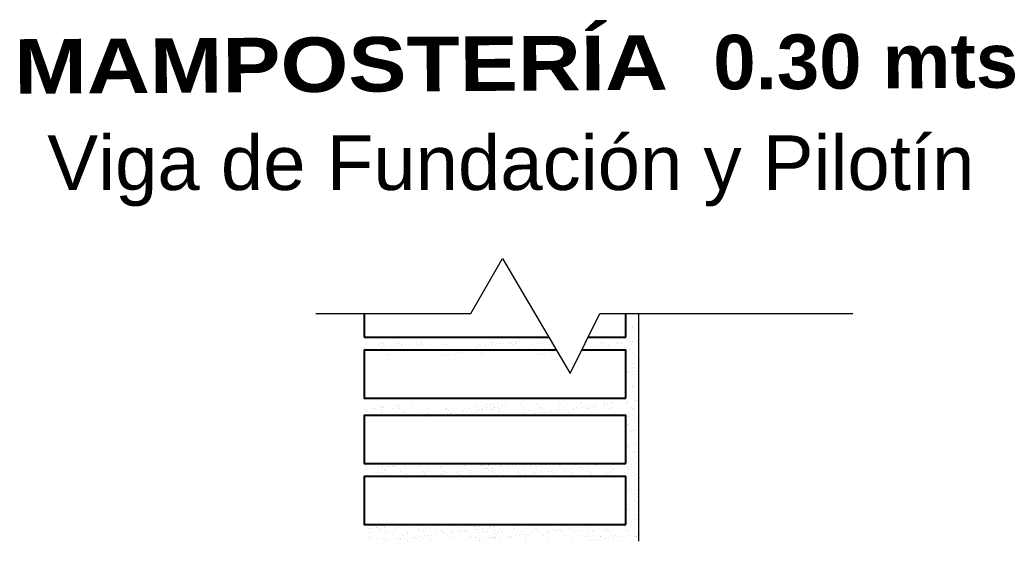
# Model space of a CAD drawing. Header units: millimetres. Extents: x 141 to 456, y -20 to 129.
# Drawn here: x 217.485 to 222.048, y 71.279 to 73.669 of the extents above; entities that cross this region are included whole.
import ezdxf

# ---------------------------------------------------------------- set-up
doc = ezdxf.new("R2010")
doc.units = ezdxf.units.MM
doc.header["$LTSCALE"] = 0.1
doc.header["$MEASUREMENT"] = 0
doc.layers.add('00-COTAS', color=1, linetype='Continuous', lineweight=9)
doc.layers.add('referencias', color=1, linetype='Continuous', lineweight=5)
for name, color, linetype in [('AUXILIAR', 1, 'Continuous'), ('hach', 1, 'Continuous'), ('ROTULO', 5, 'Continuous')]:
    doc.layers.add(name, color=color, linetype=linetype)
doc.styles.add('Afro', font='arial.ttf', dxfattribs={"height": 0.2})
doc.styles.add('ARIAL', font='arial.ttf', dxfattribs={"height": 0.18})

msp = doc.modelspace()

# ---------------------------------------------------------------- linework, layer by layer
at = {"color": 1}
for p, q in [((219.0626, 72.3233), (219.0626, 72.2147)), ((220.2626, 72.2147), (220.2626, 72.3233)), ((219.0626, 72.2147), (219.909, 72.2147)), ((220.0901, 72.2147), (220.2626, 72.2147)), ((220.2626, 71.6347), (220.2626, 71.7887))]:
    msp.add_line(p, q, dxfattribs=at)
for points in [[(219.9442, 72.1547), (219.0626, 72.1547), (219.0626, 71.9347), (220.2626, 71.9347)], [(220.2626, 71.9347), (220.2626, 72.1547), (220.0606, 72.1547)], [(220.2626, 71.6347), (220.2626, 71.8547), (219.0626, 71.8547), (219.0626, 71.6347), (220.2626, 71.6347)], [(219.0626, 71.7887), (219.0626, 71.6347), (220.2626, 71.6347)], [(220.2626, 71.3547), (220.2626, 71.5747), (219.0626, 71.5747), (219.0626, 71.3547), (220.2626, 71.3547)]]:
    msp.add_lwpolyline(points, dxfattribs=at)
at = {"layer": '00-COTAS'}
msp.add_line((220.3221, 71.2793), (220.3221, 72.3233), dxfattribs=at)
at = {"layer": 'AUXILIAR', "color": 6, "lineweight": 18}
msp.add_lwpolyline([(218.8423, 72.3233), (219.5524, 72.3233), (219.6971, 72.5752), (220.0076, 72.0469), (220.1436, 72.3233), (221.3049, 72.3233)], dxfattribs=at)
at = {"layer": 'hach', "linetype": 'Continuous'}
for p, q in [((220.2707, 72.2597), (220.2707, 72.2597)), ((220.292, 72.2562), (220.292, 72.2562)), ((220.2921, 72.2626), (220.2921, 72.2626)), ((220.3031, 72.2491), (220.3031, 72.2491)), ((220.3148, 72.2511), (220.3148, 72.2511)), ((220.3224, 72.2687), (220.3224, 72.2687)), ((220.2906, 72.2444), (220.2906, 72.2444)), ((219.0658, 72.1673), (219.0658, 72.1673)), ((219.0706, 72.1629), (219.0706, 72.1629)), ((219.0764, 72.1552), (219.0764, 72.1552)), ((219.0901, 72.157), (219.0901, 72.157)), ((219.0923, 72.1887), (219.0923, 72.1887)), ((219.0952, 72.1547), (219.0952, 72.1547)), ((219.1034, 72.1816), (219.1034, 72.1816)), ((219.1116, 72.1598), (219.1116, 72.1598)), ((219.1307, 72.182), (219.1307, 72.182)), ((219.1376, 72.1604), (219.1376, 72.1604)), ((219.1393, 72.1842), (219.1393, 72.1842)), ((219.1435, 72.1561), (219.1435, 72.1561)), ((219.145, 72.1905), (219.145, 72.1905)), ((219.1474, 72.1645), (219.1474, 72.1645)), ((219.1474, 72.1645), (219.1474, 72.1645)), ((219.1499, 72.186), (219.1499, 72.186)), ((219.1504, 72.1771), (219.1504, 72.1771)), ((219.1611, 72.1663), (219.1611, 72.1663)), ((219.163, 72.177), (219.163, 72.177)), ((219.1664, 72.1572), (219.1664, 72.1572)), ((219.1832, 72.1692), (219.1832, 72.1692)), ((219.1969, 72.171), (219.1969, 72.171)), ((219.2169, 72.1835), (219.2169, 72.1835)), ((219.2183, 72.1739), (219.2183, 72.1739)), ((219.2214, 72.1843), (219.2214, 72.1843)), ((219.2325, 72.1773), (219.2325, 72.1773)), ((219.2342, 72.1796), (219.2342, 72.1796)), ((219.2431, 72.1595), (219.2431, 72.1595)), ((219.248, 72.155), (219.248, 72.155)), ((219.2541, 72.1786), (219.2541, 72.1786)), ((219.2679, 72.1804), (219.2679, 72.1804)), ((219.2893, 72.1832), (219.2893, 72.1832)), ((219.3032, 72.1804), (219.3032, 72.1804)), ((219.3034, 72.1845), (219.3034, 72.1845)), ((219.3146, 72.1774), (219.3146, 72.1774)), ((219.3224, 72.1826), (219.3224, 72.1826)), ((219.3251, 72.1879), (219.3251, 72.1879)), ((219.3272, 72.1782), (219.3272, 72.1782)), ((219.3388, 72.1897), (219.3388, 72.1897)), ((219.3388, 72.1557), (219.3388, 72.1557)), ((219.3502, 72.1572), (219.3502, 72.1572)), ((219.3706, 72.1801), (219.3706, 72.1801)), ((219.3855, 72.1846), (219.3855, 72.1846)), ((219.3967, 72.1776), (219.3967, 72.1776)), ((219.4078, 72.1566), (219.4078, 72.1566)), ((219.4294, 72.1803), (219.4294, 72.1803)), ((219.4418, 72.1827), (219.4418, 72.1827)), ((219.4556, 72.1562), (219.4556, 72.1562)), ((219.4676, 72.1848), (219.4676, 72.1848)), ((219.4753, 72.1563), (219.4753, 72.1563)), ((219.4787, 72.1777), (219.4787, 72.1777)), ((219.5728, 72.165), (219.5728, 72.165)), ((219.5744, 72.1888), (219.5744, 72.1888)), ((219.5825, 72.1692), (219.5825, 72.1692)), ((219.5855, 72.1817), (219.5855, 72.1817)), ((219.5981, 72.1816), (219.5981, 72.1816)), ((219.6183, 72.1739), (219.6183, 72.1739)), ((219.6255, 72.1562), (219.6255, 72.1562)), ((219.6321, 72.1757), (219.6321, 72.1757)), ((219.6354, 72.1581), (219.6354, 72.1581)), ((219.652, 72.1882), (219.652, 72.1882)), ((219.6535, 72.1785), (219.6535, 72.1785)), ((219.6565, 72.189), (219.6565, 72.189)), ((219.6676, 72.1819), (219.6676, 72.1819)), ((219.6693, 72.1842), (219.6693, 72.1842)), ((219.6783, 72.1641), (219.6783, 72.1641)), ((219.6831, 72.1597), (219.6831, 72.1597)), ((219.6893, 72.1832), (219.6893, 72.1832)), ((219.7028, 72.1578), (219.7028, 72.1578)), ((219.703, 72.185), (219.703, 72.185)), ((219.7076, 72.1564), (219.7076, 72.1564)), ((219.7244, 72.1878), (219.7244, 72.1878)), ((219.7383, 72.1851), (219.7383, 72.1851)), ((219.7386, 72.1891), (219.7386, 72.1891)), ((219.7497, 72.182), (219.7497, 72.182)), ((219.7575, 72.1872), (219.7575, 72.1872)), ((219.7603, 72.1925), (219.7603, 72.1925)), ((219.7624, 72.1828), (219.7624, 72.1828)), ((219.774, 72.1944), (219.774, 72.1944)), ((219.774, 72.1604), (219.774, 72.1604)), ((219.7853, 72.1618), (219.7853, 72.1618)), ((219.7897, 72.1565), (219.7897, 72.1565)), ((219.8058, 72.1848), (219.8058, 72.1848)), ((219.8207, 72.1893), (219.8207, 72.1893)), ((219.8318, 72.1822), (219.8318, 72.1822)), ((219.843, 72.1612), (219.843, 72.1612)), ((219.8646, 72.1849), (219.8646, 72.1849)), ((219.8718, 72.1567), (219.8718, 72.1567)), ((219.877, 72.1873), (219.877, 72.1873)), ((219.8908, 72.1609), (219.8908, 72.1609)), ((219.8957, 72.1564), (219.8957, 72.1564)), ((219.9028, 72.1894), (219.9028, 72.1894)), ((219.9104, 72.1609), (219.9104, 72.1609)), ((219.9139, 72.1823), (219.9139, 72.1823)), ((220.0684, 72.1649), (220.0684, 72.1649)), ((220.0781, 72.1826), (220.0781, 72.1826)), ((220.0821, 72.1667), (220.0821, 72.1667)), ((220.0846, 72.1904), (220.0846, 72.1904)), ((220.1033, 72.1576), (220.1033, 72.1576)), ((220.1035, 72.1695), (220.1035, 72.1695)), ((220.1181, 72.164), (220.1181, 72.164)), ((220.1181, 72.1571), (220.1181, 72.1571)), ((220.1394, 72.1742), (220.1394, 72.1742)), ((220.1491, 72.1899), (220.1491, 72.1899)), ((220.1531, 72.176), (220.1531, 72.176)), ((220.1536, 72.1913), (220.1536, 72.1913)), ((220.1602, 72.1828), (220.1602, 72.1828)), ((220.1745, 72.1788), (220.1745, 72.1788)), ((220.1826, 72.1808), (220.1826, 72.1808)), ((220.1874, 72.1763), (220.1874, 72.1763)), ((220.1893, 72.1666), (220.1893, 72.1666)), ((220.2002, 72.1573), (220.2002, 72.1573)), ((220.2103, 72.1835), (220.2103, 72.1835)), ((220.2104, 72.1553), (220.2104, 72.1553)), ((220.221, 72.191), (220.221, 72.191)), ((220.224, 72.1854), (220.224, 72.1854)), ((220.2312, 72.19), (220.2312, 72.19)), ((220.2423, 72.1829), (220.2423, 72.1829)), ((220.2455, 72.1882), (220.2455, 72.1882)), ((220.2583, 72.1675), (220.2583, 72.1675)), ((220.2667, 72.1995), (220.2667, 72.1995)), ((220.2813, 72.1929), (220.2813, 72.1929)), ((220.2823, 72.1574), (220.2823, 72.1574)), ((220.2896, 72.1784), (220.2896, 72.1784)), ((220.2922, 72.1936), (220.2922, 72.1936)), ((220.295, 72.1947), (220.295, 72.1947)), ((220.3132, 72.1902), (220.3132, 72.1902)), ((220.3158, 72.1544), (220.3158, 72.1544)), ((220.3164, 72.1975), (220.3164, 72.1975)), ((219.0935, 72.1419), (219.0935, 72.1419)), ((219.1639, 72.1363), (219.1639, 72.1363)), ((219.1687, 72.1319), (219.1687, 72.1319)), ((219.1904, 72.1516), (219.1904, 72.1516)), ((219.2002, 72.1535), (219.2002, 72.1535)), ((219.2676, 72.1532), (219.2676, 72.1532)), ((219.2709, 72.134), (219.2709, 72.134)), ((219.2725, 72.1518), (219.2725, 72.1518)), ((219.3546, 72.1519), (219.3546, 72.1519)), ((219.3764, 72.1331), (219.3764, 72.1331)), ((219.4204, 72.1322), (219.4204, 72.1322)), ((219.4341, 72.134), (219.4341, 72.134)), ((219.4367, 72.1521), (219.4367, 72.1521)), ((219.4435, 72.1319), (219.4435, 72.1319)), ((219.4555, 72.1368), (219.4555, 72.1368)), ((219.4605, 72.1518), (219.4605, 72.1518)), ((219.4834, 72.1308), (219.4834, 72.1308)), ((219.4913, 72.1416), (219.4913, 72.1416)), ((219.505, 72.1434), (219.505, 72.1434)), ((219.599, 72.141), (219.599, 72.141)), ((219.6039, 72.1365), (219.6039, 72.1365)), ((219.7061, 72.1386), (219.7061, 72.1386)), ((219.8116, 72.1377), (219.8116, 72.1377)), ((219.8555, 72.1368), (219.8555, 72.1368)), ((219.8692, 72.1386), (219.8692, 72.1386)), ((219.8786, 72.1365), (219.8786, 72.1365)), ((219.8907, 72.1415), (219.8907, 72.1415)), ((219.9186, 72.1354), (219.9186, 72.1354)), ((219.9265, 72.1462), (219.9265, 72.1462)), ((219.9402, 72.148), (219.9402, 72.148)), ((220.0863, 72.1396), (220.0863, 72.1396)), ((220.1082, 72.1532), (220.1082, 72.1532)), ((220.1553, 72.1405), (220.1553, 72.1405)), ((220.2227, 72.1402), (220.2227, 72.1402)), ((220.2636, 72.1169), (220.2636, 72.1169)), ((220.2698, 72.1231), (220.2698, 72.1231)), ((220.2939, 72.1428), (220.2939, 72.1428)), ((220.3056, 72.1278), (220.3056, 72.1278)), ((220.3193, 72.1296), (220.3193, 72.1296)), ((220.3207, 72.1499), (220.3207, 72.1499)), ((220.2644, 72.1058), (220.2644, 72.1058)), ((220.2906, 72.0818), (220.2906, 72.0818)), ((220.2955, 72.0773), (220.2955, 72.0773)), ((220.2956, 72.092), (220.2956, 72.092)), ((220.3036, 72.0914), (220.3036, 72.0914)), ((220.2726, 72.0552), (220.2726, 72.0552)), ((220.2737, 72.058), (220.2737, 72.058)), ((220.2848, 72.0509), (220.2848, 72.0509)), ((220.2941, 72.0581), (220.2941, 72.0581)), ((220.2972, 72.0412), (220.2972, 72.0412)), ((220.3184, 72.0563), (220.3184, 72.0563)), ((220.2632, 72.0151), (220.2632, 72.0151)), ((220.2654, 72.0091), (220.2654, 72.0091)), ((220.2703, 72.0047), (220.2703, 72.0047)), ((220.2832, 71.9884), (220.2832, 71.9884)), ((220.2932, 71.9836), (220.2932, 71.9836)), ((220.295, 71.992), (220.295, 71.992)), ((220.2969, 71.9902), (220.2969, 71.9902)), ((220.2989, 71.9904), (220.2989, 71.9904)), ((220.3061, 71.9849), (220.3061, 71.9849)), ((220.3184, 71.993), (220.3184, 71.993)), ((220.2641, 71.9593), (220.2641, 71.9593)), ((220.2649, 71.9643), (220.2649, 71.9643)), ((220.3005, 71.9396), (220.3005, 71.9396)), ((220.3163, 71.926), (220.3163, 71.926)), ((220.3194, 71.9596), (220.3194, 71.9596)), ((219.0644, 71.8918), (219.0644, 71.8918)), ((219.0669, 71.8809), (219.0669, 71.8809)), ((219.1027, 71.8856), (219.1027, 71.8856)), ((219.1035, 71.9007), (219.1035, 71.9007)), ((219.1164, 71.8874), (219.1164, 71.8874)), ((219.1378, 71.8903), (219.1378, 71.8903)), ((219.1385, 71.8903), (219.1385, 71.8903)), ((219.1395, 71.8986), (219.1395, 71.8986)), ((219.1465, 71.8919), (219.1465, 71.8919)), ((219.1512, 71.8976), (219.1512, 71.8976)), ((219.1522, 71.8921), (219.1522, 71.8921)), ((219.1736, 71.895), (219.1736, 71.895)), ((219.1935, 71.8874), (219.1935, 71.8874)), ((219.2085, 71.8995), (219.2085, 71.8995)), ((219.2094, 71.8997), (219.2094, 71.8997)), ((219.2215, 71.892), (219.2215, 71.892)), ((219.2232, 71.9015), (219.2232, 71.9015)), ((219.2264, 71.8876), (219.2264, 71.8876)), ((219.2446, 71.9043), (219.2446, 71.9043)), ((219.2756, 71.8876), (219.2756, 71.8876)), ((219.2759, 71.8992), (219.2759, 71.8992)), ((219.2804, 71.909), (219.2804, 71.909)), ((219.3285, 71.8897), (219.3285, 71.8897)), ((219.3471, 71.9018), (219.3471, 71.9018)), ((219.3576, 71.8877), (219.3576, 71.8877)), ((219.4161, 71.9026), (219.4161, 71.9026)), ((219.434, 71.8888), (219.434, 71.8888)), ((219.4389, 71.8843), (219.4389, 71.8843)), ((219.4397, 71.8879), (219.4397, 71.8879)), ((219.4836, 71.9023), (219.4836, 71.9023)), ((219.5181, 71.9075), (219.5181, 71.9075)), ((219.5218, 71.888), (219.5218, 71.888)), ((219.5411, 71.8865), (219.5411, 71.8865)), ((219.5548, 71.9049), (219.5548, 71.9049)), ((219.5736, 71.895), (219.5736, 71.895)), ((219.5747, 71.9033), (219.5747, 71.9033)), ((219.5874, 71.8968), (219.5874, 71.8968)), ((219.5885, 71.8813), (219.5885, 71.8813)), ((219.6023, 71.8831), (219.6023, 71.8831)), ((219.6039, 71.8882), (219.6039, 71.8882)), ((219.6088, 71.8996), (219.6088, 71.8996)), ((219.6203, 71.9096), (219.6203, 71.9096)), ((219.6237, 71.886), (219.6237, 71.886)), ((219.6238, 71.9058), (219.6238, 71.9058)), ((219.6286, 71.8921), (219.6286, 71.8921)), ((219.6437, 71.9042), (219.6437, 71.9042)), ((219.6446, 71.9043), (219.6446, 71.9043)), ((219.6466, 71.8856), (219.6466, 71.8856)), ((219.6514, 71.8811), (219.6514, 71.8811)), ((219.6567, 71.8967), (219.6567, 71.8967)), ((219.6583, 71.9061), (219.6583, 71.9061)), ((219.6594, 71.8811), (219.6594, 71.8811)), ((219.6595, 71.8907), (219.6595, 71.8907)), ((219.6615, 71.8922), (219.6615, 71.8922)), ((219.6732, 71.8925), (219.6732, 71.8925)), ((219.6798, 71.9089), (219.6798, 71.9089)), ((219.686, 71.8883), (219.686, 71.8883)), ((219.6912, 71.9054), (219.6912, 71.9054)), ((219.6947, 71.8953), (219.6947, 71.8953)), ((219.7107, 71.8922), (219.7107, 71.8922)), ((219.7111, 71.9038), (219.7111, 71.9038)), ((219.7156, 71.9137), (219.7156, 71.9137)), ((219.7483, 71.8803), (219.7483, 71.8803)), ((219.7637, 71.8943), (219.7637, 71.8943)), ((219.7823, 71.9064), (219.7823, 71.9064)), ((219.7928, 71.8924), (219.7928, 71.8924)), ((219.8513, 71.9073), (219.8513, 71.9073)), ((219.8692, 71.8934), (219.8692, 71.8934)), ((219.874, 71.889), (219.874, 71.889)), ((219.8749, 71.8925), (219.8749, 71.8925)), ((219.8869, 71.8826), (219.8869, 71.8826)), ((219.9187, 71.9069), (219.9187, 71.9069)), ((219.9533, 71.9121), (219.9533, 71.9121)), ((219.9559, 71.8834), (219.9559, 71.8834)), ((219.957, 71.8927), (219.957, 71.8927)), ((219.9762, 71.8911), (219.9762, 71.8911)), ((219.9879, 71.8813), (219.9879, 71.8813)), ((219.9899, 71.9095), (219.9899, 71.9095)), ((220.0234, 71.8831), (220.0234, 71.8831)), ((220.0237, 71.886), (220.0237, 71.886)), ((220.0374, 71.8878), (220.0374, 71.8878)), ((220.0391, 71.8928), (220.0391, 71.8928)), ((220.0555, 71.9142), (220.0555, 71.9142)), ((220.0588, 71.8906), (220.0588, 71.8906)), ((220.0589, 71.9104), (220.0589, 71.9104)), ((220.0817, 71.8902), (220.0817, 71.8902)), ((220.0866, 71.8857), (220.0866, 71.8857)), ((220.0946, 71.8857), (220.0946, 71.8857)), ((220.0947, 71.8953), (220.0947, 71.8953)), ((220.1084, 71.8971), (220.1084, 71.8971)), ((220.1212, 71.8929), (220.1212, 71.8929)), ((220.1264, 71.9101), (220.1264, 71.9101)), ((220.1298, 71.8999), (220.1298, 71.8999)), ((220.1609, 71.9133), (220.1609, 71.9133)), ((220.1636, 71.8866), (220.1636, 71.8866)), ((220.1656, 71.9047), (220.1656, 71.9047)), ((220.1658, 71.9089), (220.1658, 71.9089)), ((220.1793, 71.9065), (220.1793, 71.9065)), ((220.1887, 71.8879), (220.1887, 71.8879)), ((220.1976, 71.9126), (220.1976, 71.9126)), ((220.2008, 71.9093), (220.2008, 71.9093)), ((220.2033, 71.8931), (220.2033, 71.8931)), ((220.231, 71.8862), (220.231, 71.8862)), ((220.2366, 71.914), (220.2366, 71.914)), ((220.2666, 71.9135), (220.2666, 71.9135)), ((220.268, 71.911), (220.268, 71.911)), ((220.2717, 71.9186), (220.2717, 71.9186)), ((220.2854, 71.8932), (220.2854, 71.8932)), ((220.2942, 71.887), (220.2942, 71.887)), ((220.2991, 71.8825), (220.2991, 71.8825)), ((220.3022, 71.8888), (220.3022, 71.8888)), ((220.3075, 71.9233), (220.3075, 71.9233)), ((220.3212, 71.9251), (220.3212, 71.9251)), ((219.0717, 71.8763), (219.0717, 71.8763)), ((219.0719, 71.8744), (219.0719, 71.8744)), ((219.1167, 71.8585), (219.1167, 71.8585)), ((219.1407, 71.8772), (219.1407, 71.8772)), ((219.1423, 71.8689), (219.1423, 71.8689)), ((219.1471, 71.8644), (219.1471, 71.8644)), ((219.1636, 71.854), (219.1636, 71.854)), ((219.173, 71.8722), (219.173, 71.8722)), ((219.2441, 71.8748), (219.2441, 71.8748)), ((219.2457, 71.8541), (219.2457, 71.8541)), ((219.2493, 71.8666), (219.2493, 71.8666)), ((219.3132, 71.8757), (219.3132, 71.8757)), ((219.3278, 71.8543), (219.3278, 71.8543)), ((219.3488, 71.851), (219.3488, 71.851)), ((219.3548, 71.8657), (219.3548, 71.8657)), ((219.3596, 71.8612), (219.3596, 71.8612)), ((219.3757, 71.8533), (219.3757, 71.8533)), ((219.3806, 71.8754), (219.3806, 71.8754)), ((219.3894, 71.8551), (219.3894, 71.8551)), ((219.4099, 71.8544), (219.4099, 71.8544)), ((219.4108, 71.8579), (219.4108, 71.8579)), ((219.4178, 71.8519), (219.4178, 71.8519)), ((219.4466, 71.8627), (219.4466, 71.8627)), ((219.4518, 71.8779), (219.4518, 71.8779)), ((219.4603, 71.8645), (219.4603, 71.8645)), ((219.4618, 71.8633), (219.4618, 71.8633)), ((219.4818, 71.8673), (219.4818, 71.8673)), ((219.4852, 71.8515), (219.4852, 71.8515)), ((219.492, 71.8546), (219.492, 71.8546)), ((219.5176, 71.872), (219.5176, 71.872)), ((219.5208, 71.8788), (219.5208, 71.8788)), ((219.5313, 71.8738), (219.5313, 71.8738)), ((219.5527, 71.8766), (219.5527, 71.8766)), ((219.5564, 71.8541), (219.5564, 71.8541)), ((219.5673, 71.8624), (219.5673, 71.8624)), ((219.5722, 71.858), (219.5722, 71.858)), ((219.5741, 71.8547), (219.5741, 71.8547)), ((219.5774, 71.8735), (219.5774, 71.8735)), ((219.5823, 71.8691), (219.5823, 71.8691)), ((219.5882, 71.8785), (219.5882, 71.8785)), ((219.5988, 71.8586), (219.5988, 71.8586)), ((219.6081, 71.8769), (219.6081, 71.8769)), ((219.6254, 71.855), (219.6254, 71.855)), ((219.6562, 71.8549), (219.6562, 71.8549)), ((219.6743, 71.8601), (219.6743, 71.8601)), ((219.6793, 71.8794), (219.6793, 71.8794)), ((219.6809, 71.8588), (219.6809, 71.8588)), ((219.6845, 71.8712), (219.6845, 71.8712)), ((219.6929, 71.8547), (219.6929, 71.8547)), ((219.763, 71.8589), (219.763, 71.8589)), ((219.7839, 71.8556), (219.7839, 71.8556)), ((219.7899, 71.8703), (219.7899, 71.8703)), ((219.7948, 71.8658), (219.7948, 71.8658)), ((219.8108, 71.8579), (219.8108, 71.8579)), ((219.8157, 71.88), (219.8157, 71.88)), ((219.8245, 71.8597), (219.8245, 71.8597)), ((219.845, 71.8591), (219.845, 71.8591)), ((219.846, 71.8626), (219.846, 71.8626)), ((219.853, 71.8565), (219.853, 71.8565)), ((219.8818, 71.8673), (219.8818, 71.8673)), ((219.8955, 71.8691), (219.8955, 71.8691)), ((219.897, 71.868), (219.897, 71.868)), ((219.9169, 71.8719), (219.9169, 71.8719)), ((219.9204, 71.8562), (219.9204, 71.8562)), ((219.9271, 71.8592), (219.9271, 71.8592)), ((219.9527, 71.8766), (219.9527, 71.8766)), ((219.9665, 71.8784), (219.9665, 71.8784)), ((219.9916, 71.8587), (219.9916, 71.8587)), ((220.0025, 71.8671), (220.0025, 71.8671)), ((220.0073, 71.8626), (220.0073, 71.8626)), ((220.0092, 71.8594), (220.0092, 71.8594)), ((220.0606, 71.8596), (220.0606, 71.8596)), ((220.0913, 71.8595), (220.0913, 71.8595)), ((220.1095, 71.8647), (220.1095, 71.8647)), ((220.128, 71.8593), (220.128, 71.8593)), ((220.1734, 71.8597), (220.1734, 71.8597)), ((220.1992, 71.8618), (220.1992, 71.8618)), ((220.215, 71.8638), (220.215, 71.8638)), ((220.2198, 71.8594), (220.2198, 71.8594)), ((220.2555, 71.8598), (220.2555, 71.8598)), ((220.2666, 71.8527), (220.2666, 71.8527)), ((220.2682, 71.8627), (220.2682, 71.8627)), ((220.2746, 71.8507), (220.2746, 71.8507)), ((220.296, 71.8536), (220.296, 71.8536)), ((220.3039, 71.838), (220.3039, 71.838)), ((220.322, 71.8615), (220.322, 71.8615)), ((220.269, 71.8143), (220.269, 71.8143)), ((220.2699, 71.8119), (220.2699, 71.8119)), ((220.2739, 71.8099), (220.2739, 71.8099)), ((220.2768, 71.7938), (220.2768, 71.7938)), ((220.3066, 71.8272), (220.3066, 71.8272)), ((220.2715, 71.7611), (220.2715, 71.7611)), ((220.2852, 71.7839), (220.2852, 71.7839)), ((220.2879, 71.7867), (220.2879, 71.7867)), ((220.2968, 71.7888), (220.2968, 71.7888)), ((220.2989, 71.7857), (220.2989, 71.7857)), ((220.3055, 71.7872), (220.3055, 71.7872)), ((220.3203, 71.7885), (220.3203, 71.7885)), ((220.2716, 71.7162), (220.2716, 71.7162)), ((220.2732, 71.7103), (220.2732, 71.7103)), ((220.2737, 71.7141), (220.2737, 71.7141)), ((220.2981, 71.7278), (220.2981, 71.7278)), ((220.3072, 71.7364), (220.3072, 71.7364)), ((220.3092, 71.7207), (220.3092, 71.7207)), ((220.3095, 71.7188), (220.3095, 71.7188)), ((220.2671, 71.6951), (220.2671, 71.6951)), ((220.2749, 71.6596), (220.2749, 71.6596)), ((220.2978, 71.6921), (220.2978, 71.6921)), ((220.3027, 71.6877), (220.3027, 71.6877)), ((220.3088, 71.6856), (220.3088, 71.6856)), ((220.3194, 71.6618), (220.3194, 71.6618)), ((219.0675, 71.6276), (219.0675, 71.6276)), ((219.0717, 71.6085), (219.0717, 71.6085)), ((219.08, 71.6223), (219.08, 71.6223)), ((219.0931, 71.6114), (219.0931, 71.6114)), ((219.1289, 71.6161), (219.1289, 71.6161)), ((219.1296, 71.6301), (219.1296, 71.6301)), ((219.1427, 71.6179), (219.1427, 71.6179)), ((219.149, 71.6232), (219.149, 71.6232)), ((219.1496, 71.6277), (219.1496, 71.6277)), ((219.1641, 71.6207), (219.1641, 71.6207)), ((219.1648, 71.6208), (219.1648, 71.6208)), ((219.1785, 71.6226), (219.1785, 71.6226)), ((219.1813, 71.6183), (219.1813, 71.6183)), ((219.1965, 71.6232), (219.1965, 71.6232)), ((219.1999, 71.6254), (219.1999, 71.6254)), ((219.1999, 71.6246), (219.1999, 71.6246)), ((219.2048, 71.6201), (219.2048, 71.6201)), ((219.2525, 71.6208), (219.2525, 71.6208)), ((219.2786, 71.6234), (219.2786, 71.6234)), ((219.3069, 71.6223), (219.3069, 71.6223)), ((219.3215, 71.6217), (219.3215, 71.6217)), ((219.3607, 71.6235), (219.3607, 71.6235)), ((219.3889, 71.6214), (219.3889, 71.6214)), ((219.4124, 71.6213), (219.4124, 71.6213)), ((219.4173, 71.6169), (219.4173, 71.6169)), ((219.4428, 71.6237), (219.4428, 71.6237)), ((219.4601, 71.624), (219.4601, 71.624)), ((219.5195, 71.619), (219.5195, 71.619)), ((219.5249, 71.6238), (219.5249, 71.6238)), ((219.5291, 71.6248), (219.5291, 71.6248)), ((219.579, 71.6071), (219.579, 71.6071)), ((219.5965, 71.6245), (219.5965, 71.6245)), ((219.5999, 71.6254), (219.5999, 71.6254)), ((219.607, 71.624), (219.607, 71.624)), ((219.6136, 71.6272), (219.6136, 71.6272)), ((219.6148, 71.6118), (219.6148, 71.6118)), ((219.6164, 71.6229), (219.6164, 71.6229)), ((219.6249, 71.6181), (219.6249, 71.6181)), ((219.6285, 71.6136), (219.6285, 71.6136)), ((219.6298, 71.6137), (219.6298, 71.6137)), ((219.6317, 71.6279), (219.6317, 71.6279)), ((219.6351, 71.63), (219.6351, 71.63)), ((219.6351, 71.6292), (219.6351, 71.6292)), ((219.6399, 71.6248), (219.6399, 71.6248)), ((219.65, 71.6164), (219.65, 71.6164)), ((219.6677, 71.6271), (219.6677, 71.6271)), ((219.6858, 71.6211), (219.6858, 71.6211)), ((219.6876, 71.6255), (219.6876, 71.6255)), ((219.6891, 71.6241), (219.6891, 71.6241)), ((219.6995, 71.6229), (219.6995, 71.6229)), ((219.7138, 71.628), (219.7138, 71.628)), ((219.7421, 71.6269), (219.7421, 71.6269)), ((219.7566, 71.6263), (219.7566, 71.6263)), ((219.7959, 71.6282), (219.7959, 71.6282)), ((219.824, 71.626), (219.824, 71.626)), ((219.8476, 71.626), (219.8476, 71.626)), ((219.8524, 71.6215), (219.8524, 71.6215)), ((219.878, 71.6283), (219.878, 71.6283)), ((219.8952, 71.6286), (219.8952, 71.6286)), ((219.9546, 71.6236), (219.9546, 71.6236)), ((219.9601, 71.6285), (219.9601, 71.6285)), ((219.9642, 71.6295), (219.9642, 71.6295)), ((219.979, 71.6071), (219.979, 71.6071)), ((219.9927, 71.6089), (219.9927, 71.6089)), ((220.0142, 71.6117), (220.0142, 71.6117)), ((220.0317, 71.6291), (220.0317, 71.6291)), ((220.0421, 71.6286), (220.0421, 71.6286)), ((220.05, 71.6164), (220.05, 71.6164)), ((220.0601, 71.6227), (220.0601, 71.6227)), ((220.0637, 71.6182), (220.0637, 71.6182)), ((220.0649, 71.6183), (220.0649, 71.6183)), ((220.0851, 71.621), (220.0851, 71.621)), ((220.1029, 71.6317), (220.1029, 71.6317)), ((220.1209, 71.6258), (220.1209, 71.6258)), ((220.1242, 71.6288), (220.1242, 71.6288)), ((220.1346, 71.6276), (220.1346, 71.6276)), ((220.1561, 71.6304), (220.1561, 71.6304)), ((220.1671, 71.6204), (220.1671, 71.6204)), ((220.1719, 71.6326), (220.1719, 71.6326)), ((220.2063, 71.6289), (220.2063, 71.6289)), ((220.2075, 71.6079), (220.2075, 71.6079)), ((220.2393, 71.6323), (220.2393, 71.6323)), ((220.2628, 71.6444), (220.2628, 71.6444)), ((220.2726, 71.6195), (220.2726, 71.6195)), ((220.2765, 71.6088), (220.2765, 71.6088)), ((220.2766, 71.6462), (220.2766, 71.6462)), ((220.2775, 71.615), (220.2775, 71.615)), ((220.2884, 71.6291), (220.2884, 71.6291)), ((220.298, 71.6491), (220.298, 71.6491)), ((220.3105, 71.6348), (220.3105, 71.6348)), ((219.0766, 71.5829), (219.0766, 71.5829)), ((219.0814, 71.5785), (219.0814, 71.5785)), ((219.1134, 71.5959), (219.1134, 71.5959)), ((219.1197, 71.5943), (219.1197, 71.5943)), ((219.1309, 71.5872), (219.1309, 71.5872)), ((219.1484, 71.576), (219.1484, 71.576)), ((219.1495, 71.5939), (219.1495, 71.5939)), ((219.1558, 71.6061), (219.1558, 71.6061)), ((219.1607, 71.6016), (219.1607, 71.6016)), ((219.1667, 71.5898), (219.1667, 71.5898)), ((219.1778, 71.5827), (219.1778, 71.5827)), ((219.2185, 71.5948), (219.2185, 71.5948)), ((219.2277, 71.5991), (219.2277, 71.5991)), ((219.2488, 71.5899), (219.2488, 71.5899)), ((219.2539, 71.5751), (219.2539, 71.5751)), ((219.2541, 71.57), (219.2541, 71.57)), ((219.2588, 71.5706), (219.2588, 71.5706)), ((219.2599, 71.5829), (219.2599, 71.5829)), ((219.2859, 71.5944), (219.2859, 71.5944)), ((219.3231, 71.5709), (219.3231, 71.5709)), ((219.3309, 71.5901), (219.3309, 71.5901)), ((219.331, 71.5744), (219.331, 71.5744)), ((219.3332, 71.5982), (219.3332, 71.5982)), ((219.338, 71.5938), (219.338, 71.5938)), ((219.342, 71.583), (219.342, 71.583)), ((219.3447, 71.5762), (219.3447, 71.5762)), ((219.3571, 71.597), (219.3571, 71.597)), ((219.361, 71.5727), (219.361, 71.5727)), ((219.3661, 71.579), (219.3661, 71.579)), ((219.3905, 71.5706), (219.3905, 71.5706)), ((219.4019, 71.5838), (219.4019, 71.5838)), ((219.413, 71.5902), (219.413, 71.5902)), ((219.4157, 71.5856), (219.4157, 71.5856)), ((219.4241, 71.5832), (219.4241, 71.5832)), ((219.4261, 71.5979), (219.4261, 71.5979)), ((219.4371, 71.5884), (219.4371, 71.5884)), ((219.4402, 71.5959), (219.4402, 71.5959)), ((219.4617, 71.5732), (219.4617, 71.5732)), ((219.4664, 71.5718), (219.4664, 71.5718)), ((219.4729, 71.5931), (219.4729, 71.5931)), ((219.4866, 71.5949), (219.4866, 71.5949)), ((219.4935, 71.5976), (219.4935, 71.5976)), ((219.4951, 71.5904), (219.4951, 71.5904)), ((219.5062, 71.5833), (219.5062, 71.5833)), ((219.508, 71.5977), (219.508, 71.5977)), ((219.5308, 71.5741), (219.5308, 71.5741)), ((219.5438, 71.6024), (219.5438, 71.6024)), ((219.5457, 71.595), (219.5457, 71.595)), ((219.5506, 71.5905), (219.5506, 71.5905)), ((219.5576, 71.6042), (219.5576, 71.6042)), ((219.5647, 71.6001), (219.5647, 71.6001)), ((219.5771, 71.5905), (219.5771, 71.5905)), ((219.5836, 71.5806), (219.5836, 71.5806)), ((219.5846, 71.5985), (219.5846, 71.5985)), ((219.5883, 71.5835), (219.5883, 71.5835)), ((219.5982, 71.5737), (219.5982, 71.5737)), ((219.6018, 71.5944), (219.6018, 71.5944)), ((219.613, 71.5873), (219.613, 71.5873)), ((219.6337, 71.601), (219.6337, 71.601)), ((219.6527, 71.5926), (219.6527, 71.5926)), ((219.6536, 71.5994), (219.6536, 71.5994)), ((219.6592, 71.5907), (219.6592, 71.5907)), ((219.6628, 71.6037), (219.6628, 71.6037)), ((219.6694, 71.5763), (219.6694, 71.5763)), ((219.6704, 71.5836), (219.6704, 71.5836)), ((219.6839, 71.5946), (219.6839, 71.5946)), ((219.6891, 71.5797), (219.6891, 71.5797)), ((219.6893, 71.5747), (219.6893, 71.5747)), ((219.6939, 71.5753), (219.6939, 71.5753)), ((219.695, 71.5875), (219.695, 71.5875)), ((219.7012, 71.6007), (219.7012, 71.6007)), ((219.7211, 71.5991), (219.7211, 71.5991)), ((219.7583, 71.5756), (219.7583, 71.5756)), ((219.766, 71.5947), (219.766, 71.5947)), ((219.7661, 71.579), (219.7661, 71.579)), ((219.7683, 71.6028), (219.7683, 71.6028)), ((219.7732, 71.5984), (219.7732, 71.5984)), ((219.7771, 71.5876), (219.7771, 71.5876)), ((219.7798, 71.5809), (219.7798, 71.5809)), ((219.7923, 71.6016), (219.7923, 71.6016)), ((219.7961, 71.5774), (219.7961, 71.5774)), ((219.8013, 71.5837), (219.8013, 71.5837)), ((219.8257, 71.5752), (219.8257, 71.5752)), ((219.8371, 71.5884), (219.8371, 71.5884)), ((219.8481, 71.5949), (219.8481, 71.5949)), ((219.8508, 71.5902), (219.8508, 71.5902)), ((219.8592, 71.5878), (219.8592, 71.5878)), ((219.8613, 71.6025), (219.8613, 71.6025)), ((219.8722, 71.593), (219.8722, 71.593)), ((219.8754, 71.6005), (219.8754, 71.6005)), ((219.8969, 71.5778), (219.8969, 71.5778)), ((219.9016, 71.5765), (219.9016, 71.5765)), ((219.908, 71.5977), (219.908, 71.5977)), ((219.9218, 71.5995), (219.9218, 71.5995)), ((219.9287, 71.6022), (219.9287, 71.6022)), ((219.9302, 71.595), (219.9302, 71.595)), ((219.9413, 71.5879), (219.9413, 71.5879)), ((219.9432, 71.6024), (219.9432, 71.6024)), ((219.9659, 71.5787), (219.9659, 71.5787)), ((219.9808, 71.5996), (219.9808, 71.5996)), ((219.9857, 71.5952), (219.9857, 71.5952)), ((219.9999, 71.6048), (219.9999, 71.6048)), ((220.0123, 71.5952), (220.0123, 71.5952)), ((220.0234, 71.5881), (220.0234, 71.5881)), ((220.0333, 71.5784), (220.0333, 71.5784)), ((220.0689, 71.6056), (220.0689, 71.6056)), ((220.0879, 71.5973), (220.0879, 71.5973)), ((220.0944, 71.5953), (220.0944, 71.5953)), ((220.1045, 71.5809), (220.1045, 71.5809)), ((220.1055, 71.5882), (220.1055, 71.5882)), ((220.1363, 71.6053), (220.1363, 71.6053)), ((220.1735, 71.5818), (220.1735, 71.5818)), ((220.1765, 71.5955), (220.1765, 71.5955)), ((220.1876, 71.5884), (220.1876, 71.5884)), ((220.1934, 71.5964), (220.1934, 71.5964)), ((220.1982, 71.5919), (220.1982, 71.5919)), ((220.241, 71.5815), (220.241, 71.5815)), ((220.2513, 71.5747), (220.2513, 71.5747)), ((220.2586, 71.5956), (220.2586, 71.5956)), ((220.2697, 71.5885), (220.2697, 71.5885)), ((220.2871, 71.5794), (220.2871, 71.5794)), ((220.3004, 71.594), (220.3004, 71.594)), ((220.3009, 71.5812), (220.3009, 71.5812)), ((220.3097, 71.563), (220.3097, 71.563)), ((220.3122, 71.584), (220.3122, 71.584)), ((220.3223, 71.584), (220.3223, 71.584)), ((220.3266, 71.57), (220.3266, 71.57)), ((220.2752, 71.5214), (220.2752, 71.5214)), ((220.2782, 71.558), (220.2782, 71.558)), ((220.2799, 71.5296), (220.2799, 71.5296)), ((220.291, 71.5225), (220.291, 71.5225)), ((220.3138, 71.5332), (220.3138, 71.5332)), ((220.3252, 71.5161), (220.3252, 71.5161)), ((220.2756, 71.5096), (220.2756, 71.5096)), ((220.2798, 71.5072), (220.2798, 71.5072)), ((220.3014, 71.4973), (220.3014, 71.4973)), ((220.3063, 71.4929), (220.3063, 71.4929)), ((220.3114, 71.5143), (220.3114, 71.5143)), ((220.3155, 71.4825), (220.3155, 71.4825)), ((220.2648, 71.4399), (220.2648, 71.4399)), ((220.2702, 71.4309), (220.2702, 71.4309)), ((220.2762, 71.4247), (220.2762, 71.4247)), ((220.2785, 71.4417), (220.2785, 71.4417)), ((220.2815, 71.4564), (220.2815, 71.4564)), ((220.2999, 71.4446), (220.2999, 71.4446)), ((220.3012, 71.4636), (220.3012, 71.4636)), ((220.3123, 71.4565), (220.3123, 71.4565)), ((220.3172, 71.4317), (220.3172, 71.4317)), ((220.2811, 71.4202), (220.2811, 71.4202)), ((220.2832, 71.4056), (220.2832, 71.4056)), ((220.304, 71.3992), (220.304, 71.3992)), ((220.3188, 71.3809), (220.3188, 71.3809)), ((220.3224, 71.3976), (220.3224, 71.3976)), ((220.3242, 71.3795), (220.3242, 71.3795)), ((219.0842, 71.3372), (219.0842, 71.3372)), ((219.098, 71.339), (219.098, 71.339)), ((219.1194, 71.3418), (219.1194, 71.3418)), ((219.1217, 71.342), (219.1217, 71.342)), ((219.1342, 71.3386), (219.1342, 71.3386)), ((219.1391, 71.3342), (219.1391, 71.3342)), ((219.1552, 71.3465), (219.1552, 71.3465)), ((219.1552, 71.3465), (219.1552, 71.3465)), ((219.1578, 71.3399), (219.1578, 71.3399)), ((219.2268, 71.3408), (219.2268, 71.3408)), ((219.2942, 71.3405), (219.2942, 71.3405)), ((219.3654, 71.343), (219.3654, 71.343)), ((219.3957, 71.3494), (219.3957, 71.3494)), ((219.4344, 71.3439), (219.4344, 71.3439)), ((219.5018, 71.3436), (219.5018, 71.3436)), ((219.5689, 71.3483), (219.5689, 71.3483)), ((219.5701, 71.3329), (219.5701, 71.3329)), ((219.573, 71.3462), (219.573, 71.3462)), ((219.5838, 71.3347), (219.5838, 71.3347)), ((219.5904, 71.3511), (219.5904, 71.3511)), ((219.5929, 71.3445), (219.5929, 71.3445)), ((219.6053, 71.3375), (219.6053, 71.3375)), ((219.6082, 71.3462), (219.6082, 71.3462)), ((219.6411, 71.3422), (219.6411, 71.3422)), ((219.6412, 71.3363), (219.6412, 71.3363)), ((219.642, 71.347), (219.642, 71.347)), ((219.6548, 71.344), (219.6548, 71.344)), ((219.6619, 71.3454), (219.6619, 71.3454)), ((219.6762, 71.3469), (219.6762, 71.3469)), ((219.7294, 71.3451), (219.7294, 71.3451)), ((219.7467, 71.3354), (219.7467, 71.3354)), ((219.8006, 71.3477), (219.8006, 71.3477)), ((219.8308, 71.3541), (219.8308, 71.3541)), ((219.8538, 71.3331), (219.8538, 71.3331)), ((219.8696, 71.3485), (219.8696, 71.3485)), ((219.937, 71.3482), (219.937, 71.3482)), ((219.9695, 71.3328), (219.9695, 71.3328)), ((220.0053, 71.3375), (220.0053, 71.3375)), ((220.0082, 71.3508), (220.0082, 71.3508)), ((220.019, 71.3393), (220.019, 71.3393)), ((220.0404, 71.3421), (220.0404, 71.3421)), ((220.0433, 71.3508), (220.0433, 71.3508)), ((220.0762, 71.3469), (220.0762, 71.3469)), ((220.0772, 71.3517), (220.0772, 71.3517)), ((220.0899, 71.3487), (220.0899, 71.3487)), ((220.1114, 71.3515), (220.1114, 71.3515)), ((220.1446, 71.3513), (220.1446, 71.3513)), ((220.1455, 71.353), (220.1455, 71.353)), ((220.2158, 71.3539), (220.2158, 71.3539)), ((220.251, 71.3521), (220.251, 71.3521)), ((220.2559, 71.3476), (220.2559, 71.3476)), ((220.2848, 71.3548), (220.2848, 71.3548)), ((220.2891, 71.3749), (220.2891, 71.3749)), ((220.2915, 71.3649), (220.2915, 71.3649)), ((220.3028, 71.3767), (220.3028, 71.3767)), ((219.0827, 71.29), (219.0827, 71.29)), ((219.0899, 71.3176), (219.0899, 71.3176)), ((219.0919, 71.2974), (219.0919, 71.2974)), ((219.1228, 71.3301), (219.1228, 71.3301)), ((219.1234, 71.2912), (219.1234, 71.2912)), ((219.1339, 71.323), (219.1339, 71.323)), ((219.1589, 71.3185), (219.1589, 71.3185)), ((219.1594, 71.2891), (219.1594, 71.2891)), ((219.162, 71.3132), (219.162, 71.3132)), ((219.1698, 71.3256), (219.1698, 71.3256)), ((219.1809, 71.3185), (219.1809, 71.3185)), ((219.1912, 71.3135), (219.1912, 71.3135)), ((219.2061, 71.3317), (219.2061, 71.3317)), ((219.2209, 71.293), (219.2209, 71.293)), ((219.2284, 71.29), (219.2284, 71.29)), ((219.229, 71.288), (219.229, 71.288)), ((219.2323, 71.3076), (219.2323, 71.3076)), ((219.2372, 71.3032), (219.2372, 71.3032)), ((219.2505, 71.2908), (219.2505, 71.2908)), ((219.2518, 71.3258), (219.2518, 71.3258)), ((219.2624, 71.3161), (219.2624, 71.3161)), ((219.263, 71.3187), (219.263, 71.3187)), ((219.2863, 71.2955), (219.2863, 71.2955)), ((219.2959, 71.2897), (219.2959, 71.2897)), ((219.3, 71.2973), (219.3, 71.2973)), ((219.303, 71.2932), (219.303, 71.2932)), ((219.3116, 71.3308), (219.3116, 71.3308)), ((219.3164, 71.3263), (219.3164, 71.3263)), ((219.3214, 71.3002), (219.3214, 71.3002)), ((219.3314, 71.317), (219.3314, 71.317)), ((219.3339, 71.3259), (219.3339, 71.3259)), ((219.3394, 71.3053), (219.3394, 71.3053)), ((219.3451, 71.3188), (219.3451, 71.3188)), ((219.3572, 71.3049), (219.3572, 71.3049)), ((219.3671, 71.2922), (219.3671, 71.2922)), ((219.371, 71.3067), (219.371, 71.3067)), ((219.3851, 71.2933), (219.3851, 71.2933)), ((219.3924, 71.3095), (219.3924, 71.3095)), ((219.3989, 71.3166), (219.3989, 71.3166)), ((219.416, 71.3261), (219.416, 71.3261)), ((219.4186, 71.3284), (219.4186, 71.3284)), ((219.4271, 71.319), (219.4271, 71.319)), ((219.4282, 71.3142), (219.4282, 71.3142)), ((219.4361, 71.2931), (219.4361, 71.2931)), ((219.4419, 71.316), (219.4419, 71.316)), ((219.4448, 71.3044), (219.4448, 71.3044)), ((219.4497, 71.2999), (219.4497, 71.2999)), ((219.4633, 71.3188), (219.4633, 71.3188)), ((219.4672, 71.2935), (219.4672, 71.2935)), ((219.4701, 71.3192), (219.4701, 71.3192)), ((219.4981, 71.3262), (219.4981, 71.3262)), ((219.4991, 71.3235), (219.4991, 71.3235)), ((219.5035, 71.2928), (219.5035, 71.2928)), ((219.5092, 71.3191), (219.5092, 71.3191)), ((219.5129, 71.3254), (219.5129, 71.3254)), ((219.5241, 71.3275), (219.5241, 71.3275)), ((219.5289, 71.3231), (219.5289, 71.3231)), ((219.5343, 71.3282), (219.5343, 71.3282)), ((219.5391, 71.3201), (219.5391, 71.3201)), ((219.5493, 71.2936), (219.5493, 71.2936)), ((219.5519, 71.3021), (219.5519, 71.3021)), ((219.5739, 71.2975), (219.5739, 71.2975)), ((219.5747, 71.2954), (219.5747, 71.2954)), ((219.5802, 71.3264), (219.5802, 71.3264)), ((219.5882, 71.2891), (219.5882, 71.2891)), ((219.5913, 71.3193), (219.5913, 71.3193)), ((219.5946, 71.2938), (219.5946, 71.2938)), ((219.6049, 71.3302), (219.6049, 71.3302)), ((219.6065, 71.3198), (219.6065, 71.3198)), ((219.616, 71.3232), (219.616, 71.3232)), ((219.6264, 71.3181), (219.6264, 71.3181)), ((219.6311, 71.3252), (219.6311, 71.3252)), ((219.6313, 71.2938), (219.6313, 71.2938)), ((219.6437, 71.2962), (219.6437, 71.2962)), ((219.6505, 71.2908), (219.6505, 71.2908)), ((219.656, 71.2977), (219.656, 71.2977)), ((219.6574, 71.3012), (219.6574, 71.3012)), ((219.6622, 71.2967), (219.6622, 71.2967)), ((219.6623, 71.3265), (219.6623, 71.3265)), ((219.6636, 71.2946), (219.6636, 71.2946)), ((219.6642, 71.2926), (219.6642, 71.2926)), ((219.6675, 71.3123), (219.6675, 71.3123)), ((219.6723, 71.3078), (219.6723, 71.3078)), ((219.6734, 71.3194), (219.6734, 71.3194)), ((219.6777, 71.3223), (219.6777, 71.3223)), ((219.6856, 71.2954), (219.6856, 71.2954)), ((219.687, 71.3304), (219.687, 71.3304)), ((219.6976, 71.3207), (219.6976, 71.3207)), ((219.6981, 71.3233), (219.6981, 71.3233)), ((219.7214, 71.3002), (219.7214, 71.3002)), ((219.731, 71.2943), (219.731, 71.2943)), ((219.7351, 71.302), (219.7351, 71.302)), ((219.7381, 71.2978), (219.7381, 71.2978)), ((219.7516, 71.3309), (219.7516, 71.3309)), ((219.7566, 71.3048), (219.7566, 71.3048)), ((219.7666, 71.3216), (219.7666, 71.3216)), ((219.7691, 71.3305), (219.7691, 71.3305)), ((219.7745, 71.3099), (219.7745, 71.3099)), ((219.7802, 71.3235), (219.7802, 71.3235)), ((219.7924, 71.3095), (219.7924, 71.3095)), ((219.8022, 71.2969), (219.8022, 71.2969)), ((219.8061, 71.3113), (219.8061, 71.3113)), ((219.8202, 71.298), (219.8202, 71.298)), ((219.8275, 71.3141), (219.8275, 71.3141)), ((219.834, 71.3213), (219.834, 71.3213)), ((219.8512, 71.3307), (219.8512, 71.3307)), ((219.8623, 71.3236), (219.8623, 71.3236)), ((219.8633, 71.3188), (219.8633, 71.3188)), ((219.8712, 71.2978), (219.8712, 71.2978)), ((219.8771, 71.3206), (219.8771, 71.3206)), ((219.88, 71.309), (219.88, 71.309)), ((219.8848, 71.3046), (219.8848, 71.3046)), ((219.8985, 71.3235), (219.8985, 71.3235)), ((219.9023, 71.2981), (219.9023, 71.2981)), ((219.9052, 71.3238), (219.9052, 71.3238)), ((219.9333, 71.3308), (219.9333, 71.3308)), ((219.9343, 71.3282), (219.9343, 71.3282)), ((219.9387, 71.2974), (219.9387, 71.2974)), ((219.9444, 71.3237), (219.9444, 71.3237)), ((219.948, 71.33), (219.948, 71.33)), ((219.9592, 71.3322), (219.9592, 71.3322)), ((219.9641, 71.3277), (219.9641, 71.3277)), ((219.9742, 71.3247), (219.9742, 71.3247)), ((219.9844, 71.2983), (219.9844, 71.2983)), ((219.987, 71.3067), (219.987, 71.3067)), ((220.0099, 71.3), (220.0099, 71.3)), ((220.0154, 71.331), (220.0154, 71.331)), ((220.0265, 71.3239), (220.0265, 71.3239)), ((220.0416, 71.3244), (220.0416, 71.3244)), ((220.0663, 71.3298), (220.0663, 71.3298)), ((220.0665, 71.2984), (220.0665, 71.2984)), ((220.0789, 71.3009), (220.0789, 71.3009)), ((220.0925, 71.3058), (220.0925, 71.3058)), ((220.0974, 71.3013), (220.0974, 71.3013)), ((220.0975, 71.3311), (220.0975, 71.3311)), ((220.1086, 71.324), (220.1086, 71.324)), ((220.1128, 71.327), (220.1128, 71.327)), ((220.1463, 71.3006), (220.1463, 71.3006)), ((220.1486, 71.2986), (220.1486, 71.2986)), ((220.1715, 71.2911), (220.1715, 71.2911)), ((220.1718, 71.3289), (220.1718, 71.3289)), ((220.1766, 71.3245), (220.1766, 71.3245)), ((220.1796, 71.3313), (220.1796, 71.3313)), ((220.1818, 71.3278), (220.1818, 71.3278)), ((220.1852, 71.293), (220.1852, 71.293)), ((220.1907, 71.3242), (220.1907, 71.3242)), ((220.1995, 71.3034), (220.1995, 71.3034)), ((220.2066, 71.2958), (220.2066, 71.2958)), ((220.2175, 71.3031), (220.2175, 71.3031)), ((220.2307, 71.2987), (220.2307, 71.2987)), ((220.2424, 71.3005), (220.2424, 71.3005)), ((220.2493, 71.3275), (220.2493, 71.3275)), ((220.2562, 71.3023), (220.2562, 71.3023)), ((220.2616, 71.3314), (220.2616, 71.3314)), ((220.2728, 71.3243), (220.2728, 71.3243)), ((220.2776, 71.3051), (220.2776, 71.3051)), ((220.2788, 71.3266), (220.2788, 71.3266)), ((220.2865, 71.304), (220.2865, 71.304)), ((220.305, 71.3025), (220.305, 71.3025)), ((220.3099, 71.2981), (220.3099, 71.2981)), ((220.3128, 71.2989), (220.3128, 71.2989)), ((220.3134, 71.3098), (220.3134, 71.3098)), ((220.3205, 71.3301), (220.3205, 71.3301)), ((220.3271, 71.3116), (220.3271, 71.3116)), ((219.1531, 71.2845), (219.1531, 71.2845)), ((219.1579, 71.28), (219.1579, 71.28)), ((219.1795, 71.2815), (219.1795, 71.2815)), ((219.2153, 71.2862), (219.2153, 71.2862)), ((219.2601, 71.2822), (219.2601, 71.2822)), ((219.3656, 71.2813), (219.3656, 71.2813)), ((219.5795, 71.2815), (219.5795, 71.2815)), ((219.5931, 71.2847), (219.5931, 71.2847)), ((219.5932, 71.2833), (219.5932, 71.2833)), ((219.6147, 71.2861), (219.6147, 71.2861)), ((219.6953, 71.2868), (219.6953, 71.2868)), ((219.8007, 71.2859), (219.8007, 71.2859)), ((219.8056, 71.2814), (219.8056, 71.2814)), ((219.9078, 71.2836), (219.9078, 71.2836)), ((220.0133, 71.2826), (220.0133, 71.2826)), ((220.1005, 71.2818), (220.1005, 71.2818)), ((220.1142, 71.2836), (220.1142, 71.2836)), ((220.1203, 71.2803), (220.1203, 71.2803)), ((220.1357, 71.2864), (220.1357, 71.2864)), ((220.2258, 71.2794), (220.2258, 71.2794)), ((220.3221, 71.2793), (220.3221, 71.2793))]:
    msp.add_line(p, q, dxfattribs=at)

# ---------------------------------------------------------------- texts
at = {"layer": 'referencias', "insert": (217.6102, 73.1388), "char_height": 0.25, "width": 8.422895, "attachment_point": 1, "style": 'ARIAL'}
msp.add_mtext('Viga de Fundación y Pilotín', dxfattribs=at)
at = {"layer": 'ROTULO', "color": 7, "linetype": 'Continuous', "insert": (219.7603, 73.4669, -10.2721), "char_height": 0.25, "width": 4.467791, "attachment_point": 5, "rotation": 0.3481, "style": 'Afro'}
msp.add_mtext('\\pxqc;{\\fArial Black|b1|i0|c0|p34;MAMPOSTERÍA \\fArial|b0|i0|c0|p34;\\C256; \\fSwis721 BdOul BT|b1|i0|c0|p82;\\C7;0.30 mts}', dxfattribs=at)

doc.saveas('drawing.dxf')
